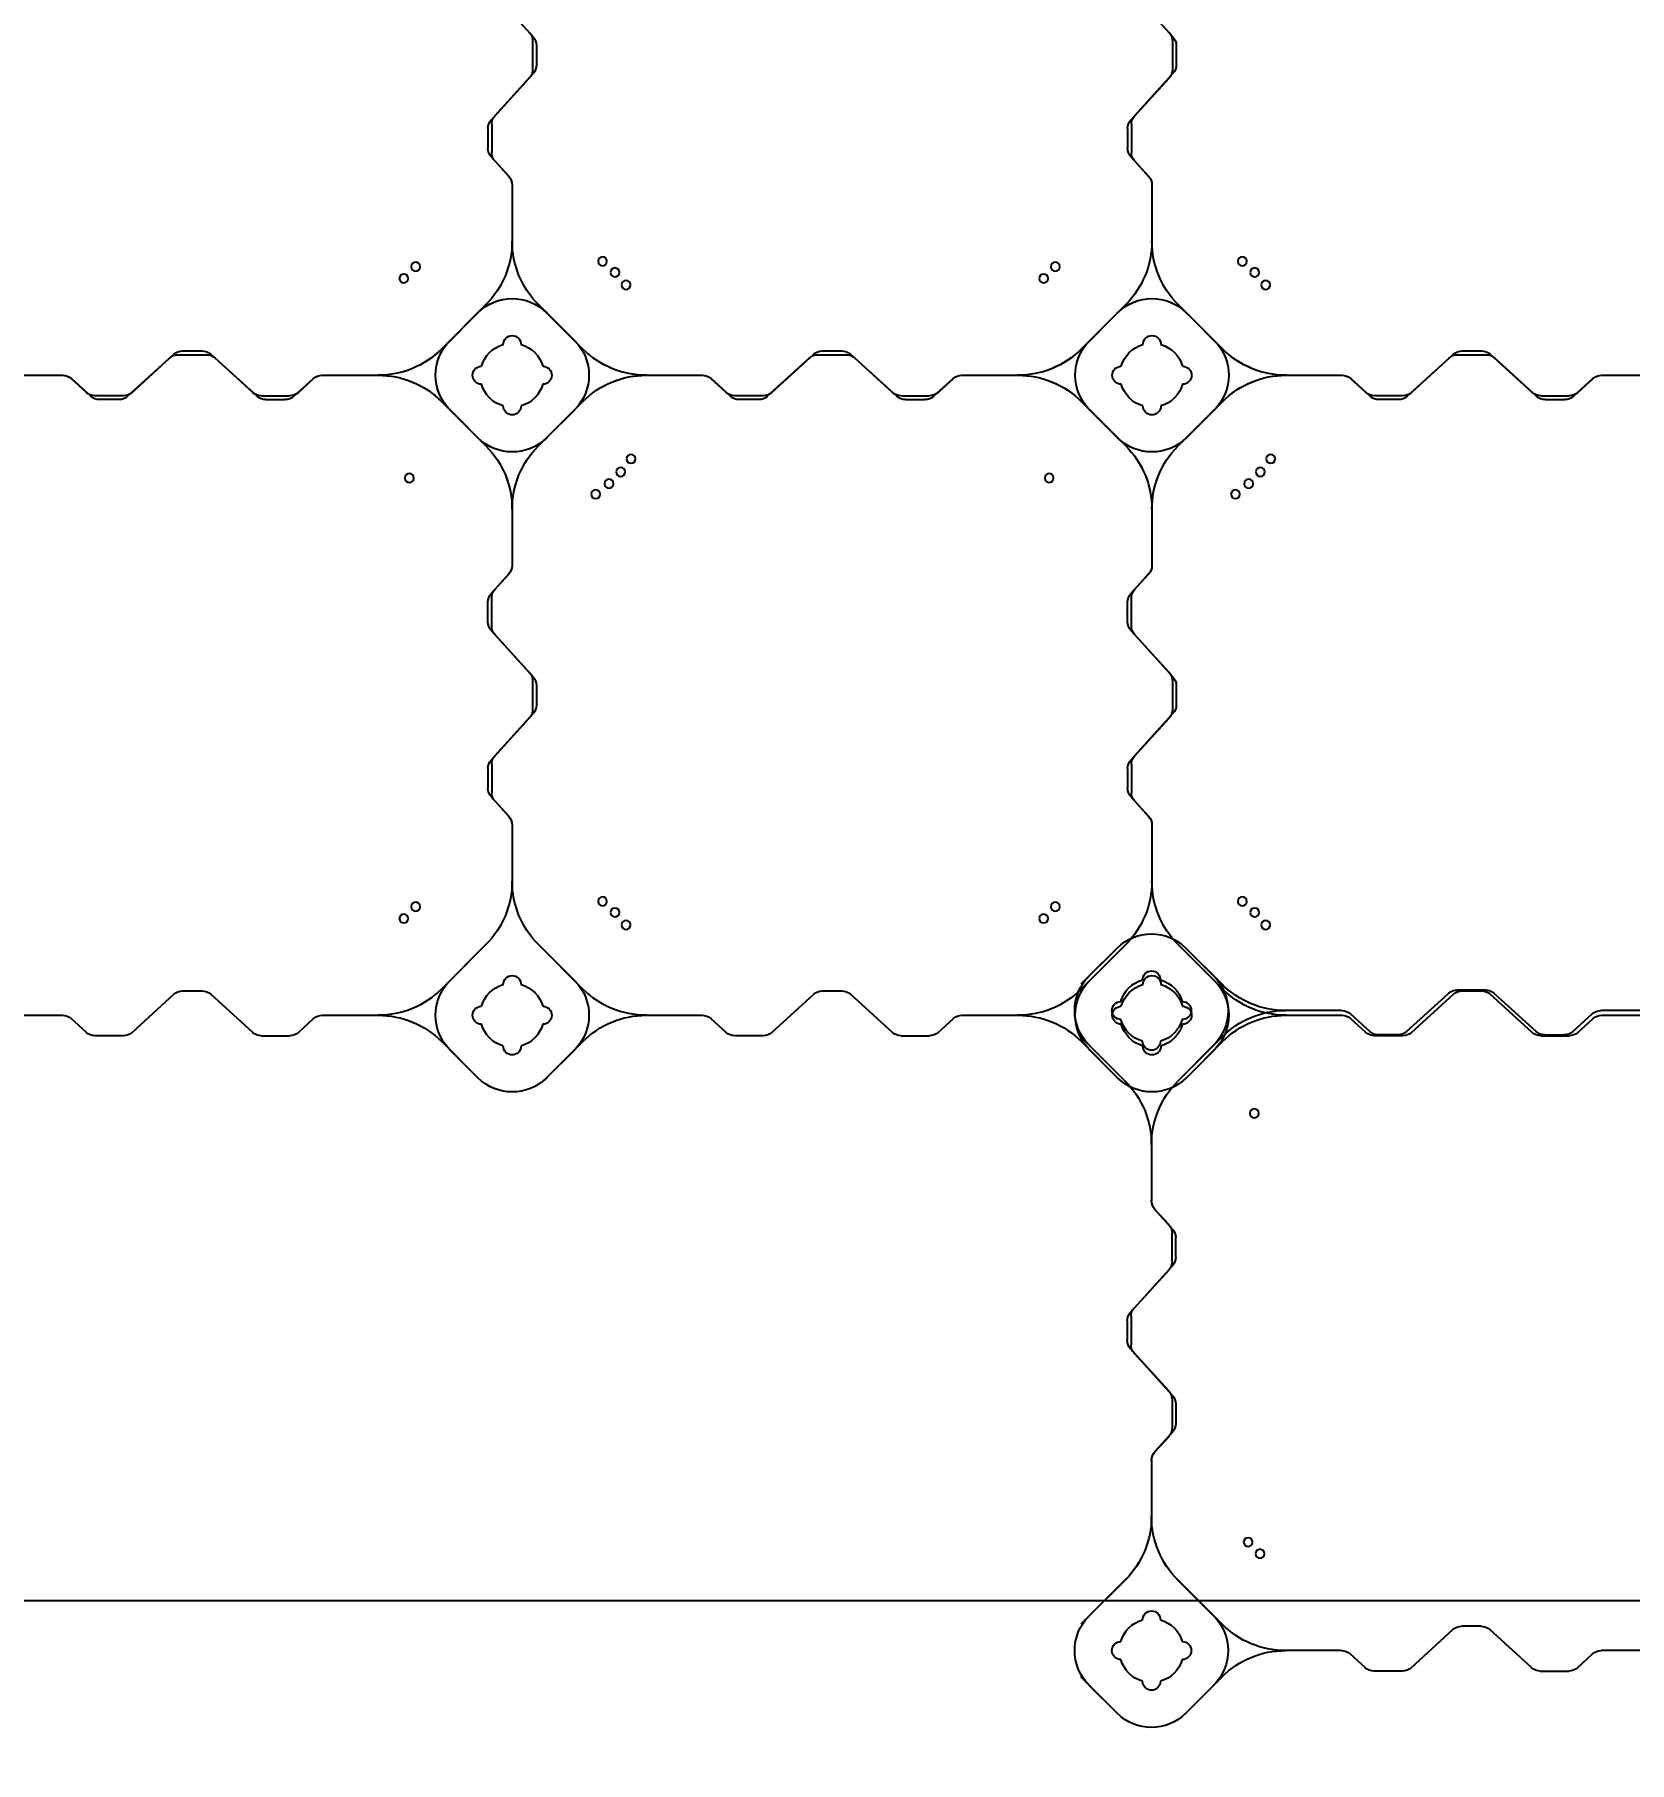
# Model space of a CAD drawing. Header units: millimetres. Extents: x -1612139 to -1260738, y 1141106 to 1536160.
# Drawn here: x -1321892 to -1320646, y 1253728 to 1255078 of the extents above; entities that cross this region are included whole.
import ezdxf

# ---------------------------------------------------------------- set-up
doc = ezdxf.new("R2010")
doc.units = ezdxf.units.MM
doc.header["$LTSCALE"] = 10
doc.layers.get('0').update_dxf_attribs({"linetype": 'CONTINUOUS'})
doc.layers.get('DEFPOINTS').update_dxf_attribs({"linetype": 'CONTINUOUS'})
doc.layers.add('W-FLOAT_BOWL浮筒', color=253, linetype='CONTINUOUS')
doc.styles.add('STANDARD_T3', font='simplex.shx', dxfattribs={"width": 0.7, "bigfont": 'gbcbig.shx'})
doc.dimstyles.new('W&&200', dxfattribs={"dimtxt": 700, "dimasz": 200, "dimexe": 500, "dimexo": 600, "dimgap": 200, "dimtad": 1, "dimdec": 0, "dimzin": 0, "dimdsep": 46, "dimtxsty": 'STANDARD_T3', "dimcen": 0.09, "dimclrd": 1, "dimclre": 1, "dimclrt": 7, "dimazin": 2, "dimtfac": 1, "dimtdec": 0, "dimtix": 1, "dimtmove": 2, "dimatfit": 3, "dimfxl": 100, "dimtolj": 1, "dimtzin": 0, "dimarcsym": 0})

# ---------------------------------------------------------------- blocks, each defined once
blk = doc.blocks.new('蓝色')
at = {"layer": 'W-FLOAT_BOWL浮筒', "color": 5}
for p, q in [((11479.5, 1549.2), (11451.2, 1520.9)), ((11457.5, 1527.3), (11479.4, 1549.2)), ((11533.2, 1549.2), (11555.2, 1527.3)), ((11533.2, 1549.2), (11561.5, 1520.9)), ((11979.5, 1549.2), (11951.2, 1520.9)), ((11957.5, 1527.3), (11979.4, 1549.2)), ((12033.2, 1549.2), (12055.2, 1527.3)), ((12033.2, 1549.2), (12061.5, 1520.9)), ((11173.5, 1513.8), (11161.6, 1503)), ((11202.5, 1516.4), (11180.2, 1516.4)), ((11209.2, 1513.8), (11242, 1484)), ((11303.5, 1513.8), (11270.7, 1484)), ((11310.2, 1516.4), (11332.5, 1516.4)), ((11339.2, 1513.8), (11351.1, 1503)), ((11673.5, 1513.8), (11661.6, 1503)), ((11702.5, 1516.4), (11680.2, 1516.4)), ((11709.2, 1513.8), (11742, 1484)), ((11803.5, 1513.8), (11770.7, 1484)), ((11810.2, 1516.4), (11832.5, 1516.4)), ((11839.2, 1513.8), (11851.1, 1503)), ((12173.5, 1513.8), (12161.6, 1503)), ((12202.5, 1516.4), (12180.2, 1516.4)), ((12209.2, 1513.8), (12242, 1484)), ((12303.5, 1513.8), (12270.7, 1484)), ((12310.2, 1516.4), (12332.5, 1516.4)), ((12339.2, 1513.8), (12351.1, 1503)), ((11110.9, 1500.4), (11154.9, 1500.4)), ((11357.8, 1500.4), (11401.6, 1500.4)), ((11610.9, 1500.4), (11654.9, 1500.4)), ((11857.8, 1500.4), (11901.6, 1500.4)), ((12110.9, 1500.4), (12154.9, 1500.4)), ((12357.8, 1500.4), (12401.6, 1500.4)), ((11248.7, 1481.4), (11264, 1481.4)), ((11485.8, 1445.1), (11451.1, 1479.9)), ((11457.5, 1473.5), (11485.8, 1445.2)), ((11526.8, 1445.1), (11561.6, 1479.9)), ((11555.2, 1473.5), (11526.8, 1445.2)), ((11748.7, 1481.4), (11764, 1481.4)), ((11985.8, 1445.1), (11951.1, 1479.9)), ((11957.5, 1473.5), (11985.8, 1445.2)), ((12026.8, 1445.1), (12061.6, 1479.9)), ((12055.2, 1473.5), (12026.8, 1445.2)), ((12248.7, 1481.4), (12264, 1481.4)), ((11506.3, 1351.6), (11506.3, 1395.8)), ((11506.3, 1351.8), (11506.3, 1395.8)), ((12006.3, 1351.6), (12006.3, 1395.8)), ((12006.3, 1351.8), (12006.3, 1395.8)), ((11489.9, 1329.7), (11503.7, 1344.9)), ((11492.9, 1333.2), (11503.7, 1345.1)), ((11989.9, 1329.7), (12003.7, 1344.9)), ((11992.9, 1333.2), (12003.7, 1345.1)), ((11487.3, 1307.7), (11487.3, 1323)), ((11490.3, 1304.2), (11490.3, 1326.5)), ((11987.3, 1307.7), (11987.3, 1323)), ((11990.3, 1304.2), (11990.3, 1326.5)), ((11489.9, 1301), (11519.7, 1268.2)), ((11492.9, 1297.5), (11522.7, 1264.7)), ((11989.9, 1301), (12019.7, 1268.2)), ((11992.9, 1297.5), (12022.7, 1264.7)), ((11522.3, 1239.2), (11522.3, 1261.5)), ((11525.3, 1242.7), (11525.3, 1258)), ((12022.3, 1239.2), (12022.3, 1261.5)), ((12025.3, 1242.7), (12025.3, 1258)), ((11489.9, 1199.7), (11519.7, 1232.5)), ((11492.9, 1203.2), (11522.7, 1236)), ((11989.9, 1199.7), (12019.7, 1232.5)), ((11992.9, 1203.2), (12022.7, 1236)), ((11487.3, 1193), (11487.3, 1177.7)), ((11490.3, 1196.5), (11490.3, 1174.2)), ((11987.3, 1193), (11987.3, 1177.7)), ((11990.3, 1196.5), (11990.3, 1174.2)), ((11489.9, 1171), (11503.7, 1155.8)), ((11492.9, 1167.5), (11503.7, 1155.6)), ((11989.9, 1171), (12003.7, 1155.8)), ((11992.9, 1167.5), (12003.7, 1155.6)), ((11506.3, 1105.1), (11506.3, 1149.1)), ((11506.3, 1105.1), (11506.3, 1148.9)), ((12006.3, 1105.1), (12006.3, 1149.1)), ((12006.3, 1105.1), (12006.3, 1148.9)), ((11451.1, 1020.9), (11485.8, 1055.6)), ((11457.5, 1027.2), (11485.8, 1055.5)), ((11561.6, 1020.9), (11526.8, 1055.6)), ((11555.2, 1027.2), (11526.8, 1055.5)), ((11951.1, 1020.9), (11985.8, 1055.6)), ((11957.5, 1027.2), (11985.8, 1055.5)), ((12061.6, 1020.9), (12026.8, 1055.6)), ((12055.2, 1027.2), (12026.8, 1055.5)), ((11479.5, 1049.2), (11451.2, 1020.9)), ((11457.5, 1027.3), (11479.4, 1049.2)), ((11533.2, 1049.2), (11555.2, 1027.3)), ((11533.2, 1049.2), (11561.5, 1020.9)), ((11979.5, 1049.2), (11951.2, 1020.9)), ((11957.5, 1027.3), (11979.4, 1049.2)), ((12033.2, 1049.2), (12055.2, 1027.3)), ((12033.2, 1049.2), (12061.5, 1020.9)), ((11173.5, 1013.8), (11161.6, 1003)), ((11177, 1016.8), (11161.8, 1003)), ((11202.5, 1016.4), (11180.2, 1016.4)), ((11199, 1019.4), (11183.7, 1019.4)), ((11205.7, 1016.8), (11238.5, 987)), ((11209.2, 1013.8), (11242, 984)), ((11303.5, 1013.8), (11270.7, 984)), ((11307, 1016.8), (11274.2, 987)), ((11310.2, 1016.4), (11332.5, 1016.4)), ((11313.7, 1019.4), (11329, 1019.4)), ((11335.7, 1016.8), (11350.9, 1003)), ((11339.2, 1013.8), (11351.1, 1003)), ((11673.5, 1013.8), (11661.6, 1003)), ((11677, 1016.8), (11661.8, 1003)), ((11702.5, 1016.4), (11680.2, 1016.4)), ((11699, 1019.4), (11683.7, 1019.4)), ((11705.7, 1016.8), (11738.5, 987)), ((11709.2, 1013.8), (11742, 984)), ((11803.5, 1013.8), (11770.7, 984)), ((11807, 1016.8), (11774.2, 987)), ((11810.2, 1016.4), (11832.5, 1016.4)), ((11813.7, 1019.4), (11829, 1019.4)), ((11835.7, 1016.8), (11850.9, 1003)), ((11839.2, 1013.8), (11851.1, 1003)), ((12173.5, 1013.8), (12161.6, 1003)), ((12177, 1016.8), (12161.8, 1003)), ((12202.5, 1016.4), (12180.2, 1016.4)), ((12199, 1019.4), (12183.7, 1019.4)), ((12205.7, 1016.8), (12238.5, 987)), ((12209.2, 1013.8), (12242, 984)), ((12303.5, 1013.8), (12270.7, 984)), ((12307, 1016.8), (12274.2, 987)), ((12310.2, 1016.4), (12332.5, 1016.4)), ((12313.7, 1019.4), (12329, 1019.4)), ((12335.7, 1016.8), (12350.9, 1003)), ((12339.2, 1013.8), (12351.1, 1003)), ((11110.9, 1000.4), (11154.9, 1000.4)), ((11110.9, 1000.4), (11155.1, 1000.4)), ((11357.6, 1000.4), (11401.6, 1000.4)), ((11357.8, 1000.4), (11401.6, 1000.4)), ((11610.9, 1000.4), (11654.9, 1000.4)), ((11610.9, 1000.4), (11655.1, 1000.4)), ((11857.6, 1000.4), (11901.6, 1000.4)), ((11857.8, 1000.4), (11901.6, 1000.4)), ((12110.9, 1000.4), (12154.9, 1000.4)), ((12110.9, 1000.4), (12155.1, 1000.4)), ((12357.6, 1000.4), (12401.6, 1000.4)), ((12357.8, 1000.4), (12401.6, 1000.4)), ((11245.2, 984.4), (11267.5, 984.4)), ((11248.7, 981.4), (11264, 981.4)), ((11485.8, 945.1), (11451.1, 979.9)), ((11479.5, 951.6), (11451.2, 979.9)), ((11457.5, 973.5), (11485.8, 945.2)), ((11479.4, 951.6), (11457.5, 973.5)), ((11526.8, 945.1), (11561.6, 979.9)), ((11555.2, 973.5), (11526.8, 945.2)), ((11533.2, 951.6), (11561.5, 979.9)), ((11555.2, 973.5), (11533.2, 951.6)), ((11745.2, 984.4), (11767.5, 984.4)), ((11748.7, 981.4), (11764, 981.4)), ((11985.8, 945.1), (11951.1, 979.9)), ((11979.5, 951.6), (11951.2, 979.9)), ((11957.5, 973.5), (11985.8, 945.2)), ((11979.4, 951.6), (11957.5, 973.5)), ((12026.8, 945.1), (12061.6, 979.9)), ((12055.2, 973.5), (12026.8, 945.2)), ((12033.2, 951.6), (12061.5, 979.9)), ((12055.2, 973.5), (12033.2, 951.6)), ((12245.2, 984.4), (12267.5, 984.4)), ((12248.7, 981.4), (12264, 981.4)), ((11506.3, 851.6), (11506.3, 895.8)), ((11506.3, 851.8), (11506.3, 895.8)), ((12006.3, 851.6), (12006.3, 895.8)), ((12006.3, 851.8), (12006.3, 895.8)), ((11489.9, 829.7), (11503.7, 844.9)), ((11492.9, 833.2), (11503.7, 845.1)), ((11989.9, 829.7), (12003.7, 844.9)), ((11992.9, 833.2), (12003.7, 845.1)), ((11490.3, 804.2), (11490.3, 826.5)), ((11990.3, 804.2), (11990.3, 826.5)), ((11487.3, 807.7), (11487.3, 823)), ((11987.3, 807.7), (11987.3, 823)), ((11489.9, 801), (11519.7, 768.2)), ((11492.9, 797.5), (11522.7, 764.7)), ((11989.9, 801), (12019.7, 768.2)), ((11992.9, 797.5), (12022.7, 764.7)), ((11522.3, 739.2), (11522.3, 761.5)), ((11525.3, 742.7), (11525.3, 758)), ((12022.3, 739.2), (12022.3, 761.5)), ((12025.3, 742.7), (12025.3, 758)), ((11492.9, 703.2), (11522.7, 736)), ((11992.9, 703.2), (12022.7, 736))]:
    blk.add_line(p, q, dxfattribs=at)
for centre in [(11595.3, 1429.8), (12095.3, 1429.8), (11421.6, 1424.8), (11430.8, 1415.6), (11586.6, 1420.1), (11921.6, 1424.8), (11930.8, 1415.6), (12086.6, 1420.1), (11576.9, 1411.4), (12076.9, 1411.4), (11571.6, 1093.3), (12071.6, 1093.3), (11426, 1080.7), (11581.9, 1085.1), (11926, 1080.7), (12081.9, 1085.1), (11591.1, 1075.9), (11599.2, 1065.7), (12091.1, 1075.9), (12099.2, 1065.7), (11595.3, 929.8), (12095.3, 929.8), (11421.6, 924.8), (11430.8, 915.6), (11586.6, 920.1), (11921.6, 924.8), (11930.8, 915.6), (12086.6, 920.1), (11576.9, 911.4), (12076.9, 911.4)]:
    blk.add_circle(centre, 3.5, dxfattribs=at)
for centre, radius, start, end in [((11506.3, 1522.3), 38, 45, 135), ((11506.4, 1522.3), 38, 45, 135), ((12006.3, 1522.3), 38, 45, 135), ((12006.4, 1522.3), 38, 45, 135), ((11484.4, 1500.4), 38, 135, 225), ((11506.3, 1524.4), 7, 0, 180), ((11506.3, 1524.4), 7, 0, 180), ((11528.3, 1500.4), 38, 315, 45), ((11984.4, 1500.4), 38, 135, 225), ((12006.3, 1524.4), 7, 0, 180), ((12006.3, 1524.4), 7, 0, 180), ((12028.3, 1500.4), 38, 315, 45), ((11180.2, 1506.4), 10, 90, 132.2737), ((11202.5, 1506.4), 10, 47.7263, 90), ((11310.2, 1506.4), 10, 90, 132.2737), ((11332.5, 1506.4), 10, 47.7263, 90), ((11401.7, 1570.4), 70, 270, 315), ((11506.3, 1500.4), 25, 106.2602, 163.7398), ((11506.3, 1500.4), 25, 106.2602, 163.7398), ((11506.3, 1500.4), 25, 16.2602, 73.7398), ((11506.3, 1500.4), 25, 16.2602, 73.7398), ((11611, 1570.4), 70, 225, 270), ((11680.2, 1506.4), 10, 90, 132.2737), ((11702.5, 1506.4), 10, 47.7263, 90), ((11810.2, 1506.4), 10, 90, 132.2737), ((11832.5, 1506.4), 10, 47.7263, 90), ((11901.7, 1570.4), 70, 270, 315), ((12006.3, 1500.4), 25, 106.2602, 163.7398), ((12006.3, 1500.4), 25, 106.2602, 163.7398), ((12006.3, 1500.4), 25, 16.2602, 73.7398), ((12006.3, 1500.4), 25, 16.2602, 73.7398), ((12111, 1570.4), 70, 225, 270), ((12180.2, 1506.4), 10, 90, 132.2737), ((12202.5, 1506.4), 10, 47.7263, 90), ((12310.2, 1506.4), 10, 90, 132.2737), ((12332.5, 1506.4), 10, 47.7263, 90), ((11154.9, 1510.4), 10, 270, 312.2737), ((11357.8, 1510.4), 10, 227.7263, 270), ((11401.6, 1430.4), 70, 45, 90), ((11482.3, 1500.4), 7, 90, 270), ((11482.3, 1500.4), 7, 90, 270), ((11530.3, 1500.4), 7, 270, 90), ((11530.3, 1500.4), 7, 270, 90), ((11611.1, 1430.4), 70, 90, 135), ((11654.9, 1510.4), 10, 270, 312.2737), ((11857.8, 1510.4), 10, 227.7263, 270), ((11901.6, 1430.4), 70, 45, 90), ((11982.3, 1500.4), 7, 90, 270), ((11982.3, 1500.4), 7, 90, 270), ((12030.3, 1500.4), 7, 270, 90), ((12030.3, 1500.4), 7, 270, 90), ((12111.1, 1430.4), 70, 90, 135), ((12154.9, 1510.4), 10, 270, 312.2737), ((12357.8, 1510.4), 10, 227.7263, 270), ((11506.3, 1500.4), 25, 196.2602, 253.7398), ((11506.3, 1500.4), 25, 196.2602, 253.7398), ((11506.3, 1500.4), 25, 286.2602, 343.7398), ((11506.3, 1500.4), 25, 286.2602, 343.7398), ((12006.3, 1500.4), 25, 196.2602, 253.7398), ((12006.3, 1500.4), 25, 196.2602, 253.7398), ((12006.3, 1500.4), 25, 286.2602, 343.7398), ((12006.3, 1500.4), 25, 286.2602, 343.7398), ((11248.7, 1491.4), 10, 227.7263, 270), ((11264, 1491.4), 10, 270, 312.2737), ((11506.3, 1476.4), 7, 180, 0), ((11506.3, 1476.4), 7, 180, 0), ((11748.7, 1491.4), 10, 227.7263, 270), ((11764, 1491.4), 10, 270, 312.2737), ((12006.3, 1476.4), 7, 180, 0), ((12006.3, 1476.4), 7, 180, 0), ((12248.7, 1491.4), 10, 227.7263, 270), ((12264, 1491.4), 10, 270, 312.2737), ((11436.3, 1395.7), 70, 0, 45), ((11436.3, 1395.7), 70, 0, 45), ((11576.3, 1395.7), 70, 135, 180), ((11576.3, 1395.7), 70, 135, 180), ((11936.3, 1395.7), 70, 0, 45), ((11936.3, 1395.7), 70, 0, 45), ((12076.3, 1395.7), 70, 135, 180), ((12076.3, 1395.7), 70, 135, 180), ((11496.3, 1351.8), 10, 317.7263, 0), ((11496.3, 1351.6), 10, 317.7263, 0), ((11996.3, 1351.8), 10, 317.7263, 0), ((11996.3, 1351.6), 10, 317.7263, 0), ((11497.3, 1323), 10, 137.7263, 180), ((11500.3, 1326.5), 10, 137.7263, 180), ((11997.3, 1323), 10, 137.7263, 180), ((12000.3, 1326.5), 10, 137.7263, 180), ((11497.3, 1307.7), 10, 180, 222.2737), ((11500.3, 1304.2), 10, 180, 222.2737), ((11997.3, 1307.7), 10, 180, 222.2737), ((12000.3, 1304.2), 10, 180, 222.2737), ((11512.3, 1261.5), 10, 0, 42.2737), ((11515.3, 1258), 10, 0, 42.2737), ((12012.3, 1261.5), 10, 0, 42.2737), ((12015.3, 1258), 10, 0, 42.2737), ((11515.3, 1242.7), 10, 317.7263, 0), ((12015.3, 1242.7), 10, 317.7263, 0), ((11512.3, 1239.2), 10, 317.7263, 0), ((12012.3, 1239.2), 10, 317.7263, 0), ((11500.3, 1196.5), 10, 137.7263, 180), ((12000.3, 1196.5), 10, 137.7263, 180), ((11497.3, 1193), 10, 137.7263, 180), ((11997.3, 1193), 10, 137.7263, 180), ((11497.3, 1177.7), 10, 180, 222.2737), ((11997.3, 1177.7), 10, 180, 222.2737), ((11500.3, 1174.2), 10, 180, 222.2737), ((12000.3, 1174.2), 10, 180, 222.2737), ((11496.3, 1149.1), 10, 0, 42.2737), ((11496.3, 1148.9), 10, 0, 42.2737), ((11996.3, 1149.1), 10, 0, 42.2737), ((11996.3, 1148.9), 10, 0, 42.2737), ((11436.3, 1105.1), 70, 315, 0), ((11436.3, 1105), 70, 315, 0), ((11576.3, 1105.1), 70, 180, 225), ((11576.3, 1105), 70, 180, 225), ((11936.3, 1105.1), 70, 315, 0), ((11936.3, 1105), 70, 315, 0), ((12076.3, 1105.1), 70, 180, 225), ((12076.3, 1105), 70, 180, 225), ((11506.3, 1022.3), 38, 45, 135), ((11506.4, 1022.3), 38, 45, 135), ((12006.3, 1022.3), 38, 45, 135), ((12006.4, 1022.3), 38, 45, 135), ((11484.4, 1000.4), 38, 135, 225), ((11484.4, 1000.3), 38, 135, 225), ((11506.3, 1024.4), 7, 0, 180), ((11506.3, 1024.4), 7, 0, 180), ((11506.3, 1024.4), 7, 0, 180), ((11506.3, 1024.4), 7, 0, 180), ((11528.3, 1000.4), 38, 315, 45), ((11528.3, 1000.3), 38, 315, 45), ((11984.4, 1000.4), 38, 135, 225), ((11984.4, 1000.3), 38, 135, 225), ((12006.3, 1024.4), 7, 0, 180), ((12006.3, 1024.4), 7, 0, 180), ((12006.3, 1024.4), 7, 0, 180), ((12006.3, 1024.4), 7, 0, 180), ((12028.3, 1000.4), 38, 315, 45), ((12028.3, 1000.3), 38, 315, 45), ((11180.2, 1006.4), 10, 90, 132.2737), ((11183.7, 1009.4), 10, 90, 132.2737), ((11199, 1009.4), 10, 47.7263, 90), ((11202.5, 1006.4), 10, 47.7263, 90), ((11310.2, 1006.4), 10, 90, 132.2737), ((11313.7, 1009.4), 10, 90, 132.2737), ((11329, 1009.4), 10, 47.7263, 90), ((11332.5, 1006.4), 10, 47.7263, 90), ((11401.6, 1070.4), 70, 270, 315), ((11401.7, 1070.4), 70, 270, 315), ((11506.3, 1000.4), 25, 106.2602, 163.7398), ((11506.3, 1000.4), 25, 106.2602, 163.7398), ((11506.3, 1000.4), 25, 106.2602, 163.7398), ((11506.3, 1000.4), 25, 106.2602, 163.7398), ((11506.3, 1000.4), 25, 16.2602, 73.7398), ((11506.3, 1000.4), 25, 16.2602, 73.7398), ((11506.3, 1000.4), 25, 16.2602, 73.7398), ((11506.3, 1000.4), 25, 16.2602, 73.7398), ((11611, 1070.4), 70, 225, 270), ((11611.1, 1070.4), 70, 225, 270), ((11680.2, 1006.4), 10, 90, 132.2737), ((11683.7, 1009.4), 10, 90, 132.2737), ((11699, 1009.4), 10, 47.7263, 90), ((11702.5, 1006.4), 10, 47.7263, 90), ((11810.2, 1006.4), 10, 90, 132.2737), ((11813.7, 1009.4), 10, 90, 132.2737), ((11829, 1009.4), 10, 47.7263, 90), ((11832.5, 1006.4), 10, 47.7263, 90), ((11901.6, 1070.4), 70, 270, 315), ((11901.7, 1070.4), 70, 270, 315), ((12006.3, 1000.4), 25, 106.2602, 163.7398), ((12006.3, 1000.4), 25, 106.2602, 163.7398), ((12006.3, 1000.4), 25, 106.2602, 163.7398), ((12006.3, 1000.4), 25, 106.2602, 163.7398), ((12006.3, 1000.4), 25, 16.2602, 73.7398), ((12006.3, 1000.4), 25, 16.2602, 73.7398), ((12006.3, 1000.4), 25, 16.2602, 73.7398), ((12006.3, 1000.4), 25, 16.2602, 73.7398), ((12111, 1070.4), 70, 225, 270), ((12111.1, 1070.4), 70, 225, 270), ((12180.2, 1006.4), 10, 90, 132.2737), ((12183.7, 1009.4), 10, 90, 132.2737), ((12199, 1009.4), 10, 47.7263, 90), ((12202.5, 1006.4), 10, 47.7263, 90), ((12310.2, 1006.4), 10, 90, 132.2737), ((12313.7, 1009.4), 10, 90, 132.2737), ((12329, 1009.4), 10, 47.7263, 90), ((12332.5, 1006.4), 10, 47.7263, 90), ((11154.9, 1010.4), 10, 270, 312.2737), ((11155.1, 1010.4), 10, 270, 312.2737), ((11357.6, 1010.4), 10, 227.7263, 270), ((11357.8, 1010.4), 10, 227.7263, 270), ((11401.6, 930.4), 70, 45, 90), ((11401.7, 930.4), 70, 45, 90), ((11482.3, 1000.4), 7, 90, 270), ((11482.3, 1000.4), 7, 90, 270), ((11482.3, 1000.4), 7, 90, 270), ((11482.3, 1000.4), 7, 90, 270), ((11530.3, 1000.4), 7, 270, 90), ((11530.3, 1000.4), 7, 270, 90), ((11530.3, 1000.4), 7, 270, 90), ((11530.3, 1000.4), 7, 270, 90), ((11611, 930.4), 70, 90, 135), ((11611.1, 930.4), 70, 90, 135), ((11654.9, 1010.4), 10, 270, 312.2737), ((11655.1, 1010.4), 10, 270, 312.2737), ((11857.6, 1010.4), 10, 227.7263, 270), ((11857.8, 1010.4), 10, 227.7263, 270), ((11901.6, 930.4), 70, 45, 90), ((11901.7, 930.4), 70, 45, 90), ((11982.3, 1000.4), 7, 90, 270), ((11982.3, 1000.4), 7, 90, 270), ((11982.3, 1000.4), 7, 90, 270), ((11982.3, 1000.4), 7, 90, 270), ((12030.3, 1000.4), 7, 270, 90), ((12030.3, 1000.4), 7, 270, 90), ((12030.3, 1000.4), 7, 270, 90), ((12030.3, 1000.4), 7, 270, 90), ((12111, 930.4), 70, 90, 135), ((12111.1, 930.4), 70, 90, 135), ((12154.9, 1010.4), 10, 270, 312.2737), ((12155.1, 1010.4), 10, 270, 312.2737), ((12357.6, 1010.4), 10, 227.7263, 270), ((12357.8, 1010.4), 10, 227.7263, 270), ((11245.2, 994.4), 10, 227.7263, 270), ((11267.5, 994.4), 10, 270, 312.2737), ((11506.3, 1000.4), 25, 196.2602, 253.7398), ((11506.3, 1000.4), 25, 196.2602, 253.7398), ((11506.3, 1000.4), 25, 196.2602, 253.7398), ((11506.3, 1000.4), 25, 196.2602, 253.7398), ((11506.3, 1000.4), 25, 286.2602, 343.7398), ((11506.3, 1000.4), 25, 286.2602, 343.7398), ((11506.3, 1000.4), 25, 286.2602, 343.7398), ((11506.3, 1000.4), 25, 286.2602, 343.7398), ((11745.2, 994.4), 10, 227.7263, 270), ((11767.5, 994.4), 10, 270, 312.2737), ((12006.3, 1000.4), 25, 196.2602, 253.7398), ((12006.3, 1000.4), 25, 196.2602, 253.7398), ((12006.3, 1000.4), 25, 196.2602, 253.7398), ((12006.3, 1000.4), 25, 196.2602, 253.7398), ((12006.3, 1000.4), 25, 286.2602, 343.7398), ((12006.3, 1000.4), 25, 286.2602, 343.7398), ((12006.3, 1000.4), 25, 286.2602, 343.7398), ((12006.3, 1000.4), 25, 286.2602, 343.7398), ((12245.2, 994.4), 10, 227.7263, 270), ((12267.5, 994.4), 10, 270, 312.2737), ((11248.7, 991.4), 10, 227.7263, 270), ((11264, 991.4), 10, 270, 312.2737), ((11506.3, 976.4), 7, 180, 0), ((11506.3, 976.4), 7, 180, 0), ((11506.3, 976.4), 7, 180, 0), ((11506.3, 976.4), 7, 180, 0), ((11748.7, 991.4), 10, 227.7263, 270), ((11764, 991.4), 10, 270, 312.2737), ((12006.3, 976.4), 7, 180, 0), ((12006.3, 976.4), 7, 180, 0), ((12006.3, 976.4), 7, 180, 0), ((12006.3, 976.4), 7, 180, 0), ((12248.7, 991.4), 10, 227.7263, 270), ((12264, 991.4), 10, 270, 312.2737), ((11506.3, 978.4), 38, 225, 315), ((11506.4, 978.4), 38, 225, 315), ((11436.3, 895.7), 70, 0, 45), ((11436.3, 895.7), 70, 0, 45), ((11576.3, 895.7), 70, 135, 180), ((11576.3, 895.7), 70, 135, 180), ((12006.3, 978.4), 38, 225, 315), ((12006.4, 978.4), 38, 225, 315), ((11936.3, 895.7), 70, 0, 45), ((11936.3, 895.7), 70, 0, 45), ((12076.3, 895.7), 70, 135, 180), ((12076.3, 895.7), 70, 135, 180), ((11496.3, 851.8), 10, 317.7263, 0), ((11496.3, 851.6), 10, 317.7263, 0), ((11996.3, 851.8), 10, 317.7263, 0), ((11996.3, 851.6), 10, 317.7263, 0), ((11497.3, 823), 10, 137.7263, 180), ((11500.3, 826.5), 10, 137.7263, 180), ((11997.3, 823), 10, 137.7263, 180), ((12000.3, 826.5), 10, 137.7263, 180), ((11497.3, 807.7), 10, 180, 222.2737), ((11500.3, 804.2), 10, 180, 222.2737), ((11997.3, 807.7), 10, 180, 222.2737), ((12000.3, 804.2), 10, 180, 222.2737), ((11512.3, 761.5), 10, 0, 42.2737), ((11515.3, 758), 10, 0, 42.2737), ((12012.3, 761.5), 10, 0, 42.2737), ((12015.3, 758), 10, 0, 42.2737), ((11515.3, 742.7), 10, 317.7263, 0), ((12015.3, 742.7), 10, 317.7263, 0), ((11512.3, 739.2), 10, 317.7263, 0), ((12012.3, 739.2), 10, 317.7263, 0)]:
    blk.add_arc(centre, radius, start, end, dxfattribs=at)
blk = doc.blocks.new('橙色')
at = {"layer": 'W-FLOAT_BOWL浮筒', "color": 30}
for p, q in [((12472.7, 2545.2), (12444.4, 2516.9)), ((12472.7, 2545.2), (12450.7, 2523.3)), ((12526.4, 2545.2), (12554.7, 2516.9)), ((12548.4, 2523.3), (12526.5, 2545.2)), ((12695.7, 2512.4), (12673.4, 2512.4)), ((12803.4, 2512.4), (12825.7, 2512.4)), ((12666.7, 2509.8), (12654.8, 2499)), ((12702.4, 2509.8), (12735.2, 2480)), ((12796.7, 2509.8), (12763.9, 2480)), ((12832.4, 2509.8), (12844.3, 2499)), ((12648.1, 2496.4), (12604.3, 2496.4)), ((12895, 2496.4), (12851, 2496.4)), ((12479.1, 2441.2), (12444.3, 2475.9)), ((12520.1, 2441.2), (12554.8, 2475.9)), ((12757.2, 2477.4), (12741.9, 2477.4)), ((12450.7, 2469.6), (12479.1, 2441.3)), ((12548.4, 2469.6), (12520.1, 2441.3)), ((12499.6, 2347.7), (12499.6, 2391.8)), ((12499.6, 2347.9), (12499.6, 2391.8)), ((12513, 2329.3), (12502.2, 2341.2)), ((12516, 2325.8), (12502.2, 2341)), ((12515.6, 2300.3), (12515.6, 2322.5)), ((12518.6, 2303.8), (12518.6, 2319)), ((12516, 2297.1), (12486.2, 2264.3)), ((12513, 2293.6), (12483.2, 2260.8)), ((12483.6, 2235.3), (12483.6, 2257.5)), ((12480.6, 2238.8), (12480.6, 2254)), ((12513, 2199.3), (12483.2, 2232.1)), ((12516, 2195.8), (12486.2, 2228.6)), ((12515.6, 2192.5), (12515.6, 2170.3)), ((12518.6, 2189), (12518.6, 2173.8)), ((12516, 2167.1), (12502.2, 2151.9)), ((12513, 2163.6), (12502.2, 2151.7)), ((12499.6, 2101.1), (12499.6, 2145.1)), ((12499.6, 2101.1), (12499.6, 2144.9)), ((12444.3, 2016.9), (12479.1, 2051.6)), ((12450.7, 2023.2), (12479.1, 2051.6)), ((12554.8, 2016.9), (12520.1, 2051.6)), ((12548.4, 2023.2), (12520.1, 2051.6)), ((12670.2, 2012.8), (12655, 1999)), ((12692.2, 2015.4), (12676.9, 2015.4)), ((12698.9, 2012.8), (12731.7, 1983)), ((12800.2, 2012.8), (12767.4, 1983)), ((12806.9, 2015.4), (12822.2, 2015.4)), ((12828.9, 2012.8), (12844.1, 1999)), ((12648.3, 1996.4), (12604.3, 1996.4)), ((12895, 1996.4), (12850.8, 1996.4)), ((12472.7, 1947.6), (12444.4, 1975.9)), ((12526.4, 1947.6), (12554.7, 1975.9)), ((12760.7, 1980.4), (12738.4, 1980.4)), ((12450.7, 1969.5), (12472.7, 1947.6)), ((12526.5, 1947.6), (12548.4, 1969.5))]:
    blk.add_line(p, q, dxfattribs=at)
for centre in [(12584.3, 2420.8), (12575.1, 2411.7), (12579.9, 2076.7)]:
    blk.add_circle(centre, 3.5, dxfattribs=at)
for centre, radius, start, end in [((12499.5, 2518.4), 38, 45, 135), ((12499.6, 2518.4), 38, 45, 135), ((12499.6, 2520.4), 7, 0, 180), ((12499.6, 2520.4), 7, 0, 180), ((12477.6, 2496.4), 38, 135, 225), ((12499.6, 2496.4), 25, 106.2602, 163.7398), ((12499.6, 2496.4), 25, 106.2602, 163.7398), ((12499.6, 2496.4), 25, 16.2602, 73.7398), ((12499.6, 2496.4), 25, 16.2602, 73.7398), ((12521.5, 2496.4), 38, 315, 45), ((12604.2, 2566.4), 70, 225, 270), ((12673.4, 2502.4), 10, 90, 132.2737), ((12695.7, 2502.4), 10, 47.7263, 90), ((12803.4, 2502.4), 10, 90, 132.2737), ((12825.7, 2502.4), 10, 47.7263, 90), ((12475.6, 2496.4), 7, 90, 270), ((12475.6, 2496.4), 7, 90, 270), ((12523.6, 2496.4), 7, 270, 90), ((12523.6, 2496.4), 7, 270, 90), ((12648.1, 2506.4), 10, 270, 312.2737), ((12851, 2506.4), 10, 227.7263, 270), ((12499.6, 2496.4), 25, 196.2602, 253.7398), ((12499.6, 2496.4), 25, 196.2602, 253.7398), ((12499.6, 2496.4), 25, 286.2602, 343.7398), ((12499.6, 2496.4), 25, 286.2602, 343.7398), ((12604.3, 2426.4), 70, 90, 135), ((12499.6, 2472.4), 7, 180, 0), ((12499.6, 2472.4), 7, 180, 0), ((12741.9, 2487.4), 10, 227.7263, 270), ((12757.2, 2487.4), 10, 270, 312.2737), ((12429.6, 2391.8), 70, 0, 45), ((12429.6, 2391.7), 70, 0, 45), ((12569.6, 2391.8), 70, 135, 180), ((12569.6, 2391.7), 70, 135, 180), ((12509.6, 2347.9), 10, 180, 222.2737), ((12509.6, 2347.7), 10, 180, 222.2737), ((12505.6, 2322.5), 10, 0, 42.2737), ((12508.6, 2319), 10, 0, 42.2737), ((12505.6, 2300.3), 10, 317.7263, 0), ((12508.6, 2303.8), 10, 317.7263, 0), ((12490.6, 2254), 10, 137.7263, 180), ((12493.6, 2257.5), 10, 137.7263, 180), ((12490.6, 2238.8), 10, 180, 222.2737), ((12493.6, 2235.3), 10, 180, 222.2737), ((12505.6, 2192.5), 10, 0, 42.2737), ((12508.6, 2189), 10, 0, 42.2737), ((12508.6, 2173.8), 10, 317.7263, 0), ((12505.6, 2170.3), 10, 317.7263, 0), ((12509.6, 2145.1), 10, 137.7263, 180), ((12509.6, 2144.9), 10, 137.7263, 180), ((12429.6, 2101.1), 70, 315, 0), ((12429.6, 2101.1), 70, 315, 0), ((12569.6, 2101.1), 70, 180, 225), ((12569.6, 2101.1), 70, 180, 225), ((12499.6, 2020.4), 7, 0, 180), ((12499.6, 2020.4), 7, 0, 180), ((12477.6, 1996.4), 38, 135, 225), ((12499.6, 1996.4), 25, 106.2602, 163.7398), ((12499.6, 1996.4), 25, 106.2602, 163.7398), ((12499.6, 1996.4), 25, 16.2602, 73.7398), ((12499.6, 1996.4), 25, 16.2602, 73.7398), ((12521.5, 1996.4), 38, 315, 45), ((12604.3, 2066.4), 70, 225, 270), ((12676.9, 2005.4), 10, 90, 132.2737), ((12692.2, 2005.4), 10, 47.7263, 90), ((12806.9, 2005.4), 10, 90, 132.2737), ((12822.2, 2005.4), 10, 47.7263, 90), ((12475.6, 1996.4), 7, 90, 270), ((12475.6, 1996.4), 7, 90, 270), ((12523.6, 1996.4), 7, 270, 90), ((12523.6, 1996.4), 7, 270, 90), ((12648.3, 2006.4), 10, 270, 312.2737), ((12850.8, 2006.4), 10, 227.7263, 270), ((12499.6, 1996.4), 25, 196.2602, 253.7398), ((12499.6, 1996.4), 25, 196.2602, 253.7398), ((12499.6, 1996.4), 25, 286.2602, 343.7398), ((12499.6, 1996.4), 25, 286.2602, 343.7398), ((12604.2, 1926.4), 70, 90, 135), ((12499.6, 1972.4), 7, 180, 0), ((12499.6, 1972.4), 7, 180, 0), ((12738.4, 1990.4), 10, 227.7263, 270), ((12760.7, 1990.4), 10, 270, 312.2737), ((12499.5, 1974.5), 38, 225, 315), ((12499.6, 1974.5), 38, 225, 315)]:
    blk.add_arc(centre, radius, start, end, dxfattribs=at)
blk = doc.blocks.new('*D183')
at = {"color": 1, "lineweight": -2, "transparency": 16777216}
for p, q in [((-1333518.8, 1271320.9), (-1333518.8, 1271920.9)), ((-1311518.8, 1271320.9), (-1311518.8, 1271920.9)), ((-1333318.8, 1271420.9), (-1311718.8, 1271420.9))]:
    blk.add_line(p, q, dxfattribs=at)
at = {"color": 1, "transparency": 16777216}
for points in [[(-1333318.8, 1271454.3), (-1333318.8, 1271387.6), (-1333518.8, 1271420.9)], [(-1311718.8, 1271454.3), (-1311718.8, 1271387.6), (-1311518.8, 1271420.9)]]:
    blk.add_solid(points, dxfattribs=at)
at = {"layer": 'DEFPOINTS', "color": 0, "transparency": 16777216}
for p in [(-1311518.8, 1271420.9), (-1333518.8, 1256311.5), (-1311518.8, 1253811.5)]:
    blk.add_point(p, dxfattribs=at)
at = {"color": 7, "transparency": 16777216, "insert": (-1321828.2, 1271970.9), "char_height": 700, "attachment_point": 5, "style": 'STANDARD_T3'}
blk.add_mtext('\\A1;22000', dxfattribs=at)

msp = doc.modelspace()

# ---------------------------------------------------------------- linework, layer by layer
msp.add_lwpolyline([(-1339097.9, 1253854.2), (-1274270.1, 1253854.2), (-1274270.1, 1245071.3), (-1339097.9, 1245071.3)], close=True)

# ---------------------------------------------------------------- block references
at = {"xscale": -1, "rotation": 180}
for name, p in [('橙色', (-1333518.8, 1256311.5)), ('蓝色', (-1333025.2, 1255811.8))]:
    msp.add_blockref(name, p, dxfattribs=at)

# ---------------------------------------------------------------- dimensions: what is measured, and where the dimension line sits
dim = msp.add_linear_dim(base=(-1311518.8, 1271420.9), p1=(-1333518.8, 1256311.5), p2=(-1311518.8, 1253811.5), dimstyle='W&&200', override={"dimfxlon": 1})
dim.commit()
dim.dimension.update_dxf_attribs({"geometry": '*D183', "text_midpoint": (-1321828.2, 1271970.9), "dimtype": 160})

doc.saveas('drawing.dxf')
